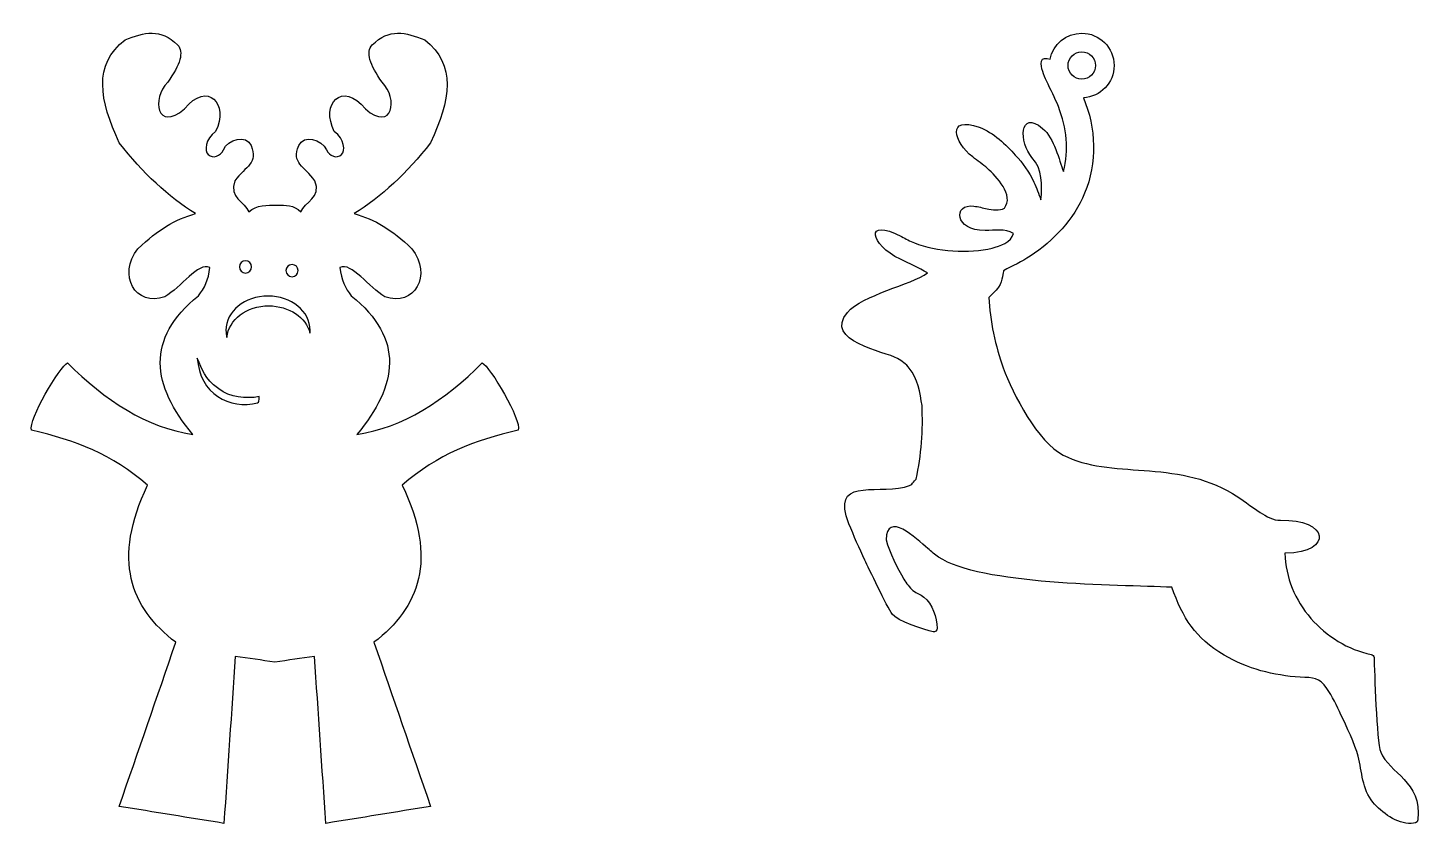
# Model space of a CAD drawing. Header units: centimetres. Extents: x 1 to 126, y -110 to -2.
# Drawn here: x 2.49 to 20.13, y -61.21 to -51.14 of the extents above; entities that cross this region are included whole.
import ezdxf

# ---------------------------------------------------------------- set-up
doc = ezdxf.new("R2010")
doc.units = ezdxf.units.CM
doc.header["$MEASUREMENT"] = 0
doc.layers.add('layer 1', color=7, linetype='Continuous')

msp = doc.modelspace()

# ---------------------------------------------------------------- linework, layer by layer
at = {"layer": 'layer 1', "color": 250}
for points, knots in [([(4.00147, -56.92689), (3.55197, -57.86709), (3.78346, -58.47468), (4.35951, -58.91408), (4.35951, -58.91408), (4.12081, -59.60628), (3.88211, -60.29852), (3.64342, -60.99072), (3.64342, -60.99072), (4.08501, -61.06237), (4.52656, -61.13397), (4.96816, -61.20557), (4.96816, -61.20557), (5.01591, -60.50142), (5.06366, -59.79723), (5.11141, -59.09308), (5.11141, -59.09308), (5.27851, -59.11693), (5.44556, -59.14083), (5.61266, -59.16468), (5.61266, -59.16468), (5.77976, -59.14083), (5.94686, -59.11693), (6.11396, -59.09308), (6.11396, -59.09308), (6.16166, -59.79723), (6.20941, -60.50142), (6.25716, -61.20557), (6.25716, -61.20557), (6.69876, -61.13397), (7.14035, -61.06237), (7.58195, -60.99072), (7.58195, -60.99072), (7.34325, -60.29852), (7.10455, -59.60628), (6.86585, -58.91408), (6.86585, -58.91408), (7.44185, -58.47468), (7.67335, -57.86709), (7.2239, -56.92689), (7.2239, -56.92689), (7.6728, -56.53099), (8.1356, -56.36184), (8.69195, -56.22869), (8.69195, -56.22869), (8.73794, -56.10764), (8.33225, -55.41875), (8.2352, -55.37824), (8.2352, -55.37824), (7.7669, -55.85315), (7.2267, -56.20119), (6.65101, -56.28239), (6.65101, -56.28239), (7.1674, -55.66514), (7.25535, -55.07365), (6.5794, -54.52795), (6.5794, -54.52795), (6.50515, -54.43775), (6.45096, -54.32555), (6.43615, -54.1699), (6.43615, -54.1699), (6.58095, -54.10145), (6.8017, -54.422), (7.0046, -54.54135), (7.0046, -54.54135), (7.3759, -54.67385), (7.61, -54.2653), (7.3448, -53.9327), (7.3448, -53.9327), (7.0894, -53.68891), (6.88256, -53.5662), (6.61521, -53.48961), (6.61521, -53.48961), (6.96165, -53.276), (7.28315, -52.97501), (7.58195, -52.59451), (7.58195, -52.59451), (7.8317, -52.05056), (7.9153, -51.60667), (7.50825, -51.28966), (7.50825, -51.28966), (7.2658, -51.19462), (7.0582, -51.13867), (6.8435, -51.35531), (6.8435, -51.35531), (6.75956, -51.43996), (6.81205, -51.60796), (6.96906, -51.82671), (6.96906, -51.82671), (7.17795, -52.03451), (7.102, -52.45851), (6.75841, -52.16481), (6.75841, -52.16481), (6.463, -51.80391), (6.18665, -52.10041), (6.36456, -52.45126), (6.36456, -52.45126), (6.49435, -52.54596), (6.5076, -52.69876), (6.4573, -52.74261), (6.4573, -52.74261), (6.3936, -52.79821), (6.30571, -52.76081), (6.26385, -52.68396), (6.26385, -52.68396), (6.20951, -52.54551), (5.97265, -52.48566), (5.91396, -52.6268), (5.91396, -52.6268), (5.81916, -52.85471), (5.98331, -52.88446), (6.11851, -53.07556), (6.11851, -53.07556), (6.20456, -53.2841), (5.98961, -53.34545), (5.94186, -53.46481), (5.94186, -53.46481), (5.84706, -53.38011), (5.75446, -53.38011), (5.63511, -53.38011), (5.63511, -53.38011), (5.51576, -53.38011), (5.37831, -53.38011), (5.28346, -53.46481), (5.28346, -53.46481), (5.23571, -53.34545), (5.02081, -53.2841), (5.10681, -53.07556), (5.10681, -53.07556), (5.24206, -52.88446), (5.40616, -52.85471), (5.31136, -52.6268), (5.31136, -52.6268), (5.25266, -52.48566), (5.01581, -52.54551), (4.96151, -52.68396), (4.96151, -52.68396), (4.91966, -52.76081), (4.83171, -52.79821), (4.76801, -52.74261), (4.76801, -52.74261), (4.71776, -52.69876), (4.73101, -52.54596), (4.86076, -52.45126), (4.86076, -52.45126), (5.03866, -52.10041), (4.76231, -51.80391), (4.46691, -52.16481), (4.46691, -52.16481), (4.12331, -52.45851), (4.04742, -52.03451), (4.25626, -51.82671), (4.25626, -51.82671), (4.41326, -51.60796), (4.46576, -51.43996), (4.38186, -51.35531), (4.38186, -51.35531), (4.16711, -51.13867), (3.95951, -51.19462), (3.71712, -51.28966), (3.71712, -51.28966), (3.31002, -51.60667), (3.39362, -52.05056), (3.64342, -52.59451), (3.64342, -52.59451), (3.94217, -52.97501), (4.26367, -53.276), (4.61011, -53.48961), (4.61011, -53.48961), (4.34281, -53.5662), (4.13592, -53.68891), (3.88057, -53.9327), (3.88057, -53.9327), (3.61531, -54.2653), (3.84941, -54.67385), (4.22071, -54.54135), (4.22071, -54.54135), (4.42362, -54.422), (4.64436, -54.10145), (4.78916, -54.1699), (4.78916, -54.1699), (4.77441, -54.32555), (4.72016, -54.43775), (4.64591, -54.52795), (4.64591, -54.52795), (3.97002, -55.07365), (4.05791, -55.66514), (4.57431, -56.28239), (4.57431, -56.28239), (3.99867, -56.20119), (3.45842, -55.85315), (2.99012, -55.37824), (2.99012, -55.37824), (2.89307, -55.41875), (2.48737, -56.10764), (2.53337, -56.22869), (2.53337, -56.22869), (3.08972, -56.36184), (3.55257, -56.53099), (4.00147, -56.92689)], [0, 0, 0, 0, 0.01960784, 0.01960784, 0.01960784, 0.01960784, 0.03921569, 0.03921569, 0.03921569, 0.03921569, 0.05882353, 0.05882353, 0.05882353, 0.05882353, 0.07843137, 0.07843137, 0.07843137, 0.07843137, 0.09803922, 0.09803922, 0.09803922, 0.09803922, 0.11764706, 0.11764706, 0.11764706, 0.11764706, 0.1372549, 0.1372549, 0.1372549, 0.1372549, 0.15686275, 0.15686275, 0.15686275, 0.15686275, 0.17647059, 0.17647059, 0.17647059, 0.17647059, 0.19607843, 0.19607843, 0.19607843, 0.19607843, 0.21568627, 0.21568627, 0.21568627, 0.21568627, 0.23529412, 0.23529412, 0.23529412, 0.23529412, 0.25490196, 0.25490196, 0.25490196, 0.25490196, 0.2745098, 0.2745098, 0.2745098, 0.2745098, 0.29411765, 0.29411765, 0.29411765, 0.29411765, 0.31372549, 0.31372549, 0.31372549, 0.31372549, 0.33333333, 0.33333333, 0.33333333, 0.33333333, 0.35294118, 0.35294118, 0.35294118, 0.35294118, 0.37254902, 0.37254902, 0.37254902, 0.37254902, 0.39215686, 0.39215686, 0.39215686, 0.39215686, 0.41176471, 0.41176471, 0.41176471, 0.41176471, 0.43137255, 0.43137255, 0.43137255, 0.43137255, 0.45098039, 0.45098039, 0.45098039, 0.45098039, 0.47058824, 0.47058824, 0.47058824, 0.47058824, 0.49019608, 0.49019608, 0.49019608, 0.49019608, 0.50980392, 0.50980392, 0.50980392, 0.50980392, 0.52941176, 0.52941176, 0.52941176, 0.52941176, 0.54901961, 0.54901961, 0.54901961, 0.54901961, 0.56862745, 0.56862745, 0.56862745, 0.56862745, 0.58823529, 0.58823529, 0.58823529, 0.58823529, 0.60784314, 0.60784314, 0.60784314, 0.60784314, 0.62745098, 0.62745098, 0.62745098, 0.62745098, 0.64705882, 0.64705882, 0.64705882, 0.64705882, 0.66666667, 0.66666667, 0.66666667, 0.66666667, 0.68627451, 0.68627451, 0.68627451, 0.68627451, 0.70588235, 0.70588235, 0.70588235, 0.70588235, 0.7254902, 0.7254902, 0.7254902, 0.7254902, 0.74509804, 0.74509804, 0.74509804, 0.74509804, 0.76470588, 0.76470588, 0.76470588, 0.76470588, 0.78431373, 0.78431373, 0.78431373, 0.78431373, 0.80392157, 0.80392157, 0.80392157, 0.80392157, 0.82352941, 0.82352941, 0.82352941, 0.82352941, 0.84313725, 0.84313725, 0.84313725, 0.84313725, 0.8627451, 0.8627451, 0.8627451, 0.8627451, 0.88235294, 0.88235294, 0.88235294, 0.88235294, 0.90196078, 0.90196078, 0.90196078, 0.90196078, 0.92156863, 0.92156863, 0.92156863, 0.92156863, 0.94117647, 0.94117647, 0.94117647, 0.94117647, 0.96078431, 0.96078431, 0.96078431, 0.96078431, 1, 1, 1, 1]), ([(13.72699, -56.84773), (13.65815, -56.91222), (13.69791, -56.92192), (13.57907, -56.94897), (13.57907, -56.94897), (13.18377, -57.03892), (12.64948, -56.83158), (12.8757, -57.41313), (12.8757, -57.41313), (12.93655, -57.56957), (13.00697, -57.72449), (13.07806, -57.87655), (13.07806, -57.87655), (13.1197, -57.96561), (13.35992, -58.46725), (13.42239, -58.55732), (13.42239, -58.55732), (13.47833, -58.63797), (13.83746, -58.76116), (13.94009, -58.78108), (13.94009, -58.78108), (13.96782, -58.78647), (13.99309, -58.76484), (13.99206, -58.73661), (13.99206, -58.73661), (13.98723, -58.60499), (13.93138, -58.42452), (13.82415, -58.34235), (13.82415, -58.34235), (13.77474, -58.30448), (13.73252, -58.29945), (13.68576, -58.25893), (13.68576, -58.25893), (13.64177, -58.22079), (13.60311, -58.16472), (13.57207, -58.11599), (13.57207, -58.11599), (13.4838, -57.97745), (13.39024, -57.77709), (13.3456, -57.61743), (13.3456, -57.61743), (13.35254, -57.24447), (13.72535, -57.59815), (13.87573, -57.72775), (13.87573, -57.72775), (13.918, -57.76418), (13.96313, -57.80494), (14.00938, -57.83598), (14.00938, -57.83598), (14.5348, -58.18861), (16.25455, -58.1873), (16.96098, -58.21753), (16.96098, -58.21753), (17.10242, -58.60765), (17.25282, -58.85829), (17.62337, -59.07687), (17.62337, -59.07687), (17.91368, -59.24811), (18.25032, -59.33615), (18.58549, -59.35502), (18.58549, -59.35502), (18.7546, -59.36454), (18.82417, -59.35365), (18.92308, -59.49711), (18.92308, -59.49711), (18.99147, -59.59631), (19.04929, -59.72134), (19.10047, -59.83031), (19.10047, -59.83031), (19.16753, -59.97306), (19.28149, -60.20774), (19.31794, -60.35417), (19.31794, -60.35417), (19.36754, -60.55343), (19.37031, -60.77094), (19.50503, -60.93776), (19.50503, -60.93776), (19.61068, -61.06859), (19.81425, -61.2148), (19.9902, -61.20511), (19.9902, -61.20511), (20.02515, -61.20318), (20.06976, -61.20036), (20.07411, -61.16031), (20.07411, -61.16031), (20.1277, -60.66702), (19.71184, -60.57486), (19.60486, -60.30341), (19.60486, -60.30341), (19.5493, -60.16244), (19.52716, -59.27334), (19.51916, -59.10726), (19.51916, -59.10726), (19.51818, -59.08692), (19.5039, -59.07041), (19.48392, -59.0665), (19.48392, -59.0665), (19.18917, -59.00891), (18.91682, -58.83787), (18.72117, -58.61216), (18.72117, -58.61216), (18.52102, -58.38125), (18.3996, -58.09318), (18.39232, -57.78742), (18.39232, -57.78742), (19.02673, -57.77407), (18.93045, -57.34822), (18.33582, -57.37044), (18.33582, -57.37044), (18.24575, -57.37382), (18.15333, -57.31839), (18.08072, -57.27069), (18.08072, -57.27069), (17.96212, -57.19278), (17.85173, -57.10695), (17.72967, -57.03287), (17.72967, -57.03287), (17.00517, -56.5932), (16.18403, -56.85397), (15.5865, -56.54522), (15.5865, -56.54522), (15.26967, -56.38152), (14.94511, -55.77067), (14.82847, -55.44246), (14.82847, -55.44246), (14.73395, -55.17647), (14.65506, -54.83473), (14.6458, -54.54957), (14.6458, -54.54957), (14.687, -54.50413), (14.73296, -54.47395), (14.76906, -54.4192), (14.76906, -54.4192), (14.82473, -54.33479), (14.82369, -54.22511), (14.83324, -54.21273), (14.83324, -54.21273), (14.94343, -54.148), (15.0624, -54.09909), (15.16903, -54.02742), (15.16903, -54.02742), (15.46649, -53.82746), (15.71725, -53.56592), (15.85658, -53.23192), (15.85658, -53.23192), (16.01726, -52.84675), (16.00575, -52.40553), (15.84151, -52.02311), (15.84151, -52.02311), (16.05798, -52.01254), (16.23024, -51.83369), (16.23024, -51.61459), (16.23024, -51.61459), (16.23024, -51.3887), (16.04712, -51.20558), (15.82122, -51.20558), (15.82122, -51.20558), (15.62337, -51.20558), (15.45832, -51.34607), (15.4204, -51.53272), (15.4204, -51.53272), (15.3748, -51.51934), (15.31759, -51.51412), (15.31075, -51.56149), (15.31075, -51.56149), (15.29925, -51.64118), (15.34398, -51.73977), (15.37696, -51.81061), (15.37696, -51.81061), (15.42738, -51.91893), (15.48149, -52.02307), (15.52542, -52.13465), (15.52542, -52.13465), (15.63482, -52.41256), (15.66248, -52.67722), (15.58834, -52.95753), (15.58834, -52.95753), (15.53294, -52.80897), (15.4789, -52.53722), (15.32609, -52.41042), (15.32609, -52.41042), (15.02732, -52.16252), (15.02873, -52.59518), (15.19155, -52.77753), (15.19155, -52.77753), (15.32692, -52.92914), (15.32306, -53.12672), (15.30375, -53.3152), (15.30375, -53.3152), (15.2756, -53.23987), (15.25118, -53.16467), (15.21642, -53.09066), (15.21642, -53.09066), (15.1563, -52.96268), (15.07584, -52.85166), (14.98058, -52.74751), (14.98058, -52.74751), (14.86395, -52.62), (14.70363, -52.46069), (14.52455, -52.3965), (14.52455, -52.3965), (14.1087, -52.24743), (14.20018, -52.58308), (14.44112, -52.77257), (14.44112, -52.77257), (14.50239, -52.82075), (14.57149, -52.86565), (14.62883, -52.91772), (14.62883, -52.91772), (14.7383, -53.01714), (14.97235, -53.26068), (14.84208, -53.41818), (14.84208, -53.41818), (14.79093, -53.45909), (14.68036, -53.43861), (14.62252, -53.42731), (14.62252, -53.42731), (14.56676, -53.41641), (14.51071, -53.40185), (14.45454, -53.39397), (14.45454, -53.39397), (14.1931, -53.35724), (14.20647, -53.70985), (14.59871, -53.70291), (14.59871, -53.70291), (14.71909, -53.70078), (14.84892, -53.67633), (14.9557, -53.74055), (14.9557, -53.74055), (14.93781, -53.84913), (14.77966, -53.90287), (14.68836, -53.92541), (14.68836, -53.92541), (14.40307, -53.99583), (13.97835, -53.96721), (13.70411, -53.86069), (13.70411, -53.86069), (13.64852, -53.8391), (13.59408, -53.80754), (13.54127, -53.77968), (13.54127, -53.77968), (13.06711, -53.52958), (13.13989, -53.88383), (13.52626, -54.06624), (13.52626, -54.06624), (13.64472, -54.12216), (13.7597, -54.17226), (13.87068, -54.24016), (13.87068, -54.24016), (13.65995, -54.39087), (13.04761, -54.51698), (12.85704, -54.74004), (12.85704, -54.74004), (12.54669, -55.10328), (13.33352, -55.2341), (13.48925, -55.32121), (13.48925, -55.32121), (13.54707, -55.35355), (13.59774, -55.39368), (13.63949, -55.44532), (13.63949, -55.44532), (13.74264, -55.5729), (13.77739, -55.7595), (13.80018, -55.9179), (13.80018, -55.9179), (13.81577, -56.22074), (13.79077, -56.55119), (13.72699, -56.84773)], [0, 0, 0, 0, 0.01470588, 0.01470588, 0.01470588, 0.01470588, 0.02941176, 0.02941176, 0.02941176, 0.02941176, 0.04411765, 0.04411765, 0.04411765, 0.04411765, 0.05882353, 0.05882353, 0.05882353, 0.05882353, 0.07352941, 0.07352941, 0.07352941, 0.07352941, 0.08823529, 0.08823529, 0.08823529, 0.08823529, 0.10294118, 0.10294118, 0.10294118, 0.10294118, 0.11764706, 0.11764706, 0.11764706, 0.11764706, 0.13235294, 0.13235294, 0.13235294, 0.13235294, 0.14705882, 0.14705882, 0.14705882, 0.14705882, 0.16176471, 0.16176471, 0.16176471, 0.16176471, 0.17647059, 0.17647059, 0.17647059, 0.17647059, 0.19117647, 0.19117647, 0.19117647, 0.19117647, 0.20588235, 0.20588235, 0.20588235, 0.20588235, 0.22058824, 0.22058824, 0.22058824, 0.22058824, 0.23529412, 0.23529412, 0.23529412, 0.23529412, 0.25, 0.25, 0.25, 0.25, 0.26470588, 0.26470588, 0.26470588, 0.26470588, 0.27941176, 0.27941176, 0.27941176, 0.27941176, 0.29411765, 0.29411765, 0.29411765, 0.29411765, 0.30882353, 0.30882353, 0.30882353, 0.30882353, 0.32352941, 0.32352941, 0.32352941, 0.32352941, 0.33823529, 0.33823529, 0.33823529, 0.33823529, 0.35294118, 0.35294118, 0.35294118, 0.35294118, 0.36764706, 0.36764706, 0.36764706, 0.36764706, 0.38235294, 0.38235294, 0.38235294, 0.38235294, 0.39705882, 0.39705882, 0.39705882, 0.39705882, 0.41176471, 0.41176471, 0.41176471, 0.41176471, 0.42647059, 0.42647059, 0.42647059, 0.42647059, 0.44117647, 0.44117647, 0.44117647, 0.44117647, 0.45588235, 0.45588235, 0.45588235, 0.45588235, 0.47058824, 0.47058824, 0.47058824, 0.47058824, 0.48529412, 0.48529412, 0.48529412, 0.48529412, 0.5, 0.5, 0.5, 0.5, 0.51470588, 0.51470588, 0.51470588, 0.51470588, 0.52941176, 0.52941176, 0.52941176, 0.52941176, 0.54411765, 0.54411765, 0.54411765, 0.54411765, 0.55882353, 0.55882353, 0.55882353, 0.55882353, 0.57352941, 0.57352941, 0.57352941, 0.57352941, 0.58823529, 0.58823529, 0.58823529, 0.58823529, 0.60294118, 0.60294118, 0.60294118, 0.60294118, 0.61764706, 0.61764706, 0.61764706, 0.61764706, 0.63235294, 0.63235294, 0.63235294, 0.63235294, 0.64705882, 0.64705882, 0.64705882, 0.64705882, 0.66176471, 0.66176471, 0.66176471, 0.66176471, 0.67647059, 0.67647059, 0.67647059, 0.67647059, 0.69117647, 0.69117647, 0.69117647, 0.69117647, 0.70588235, 0.70588235, 0.70588235, 0.70588235, 0.72058824, 0.72058824, 0.72058824, 0.72058824, 0.73529412, 0.73529412, 0.73529412, 0.73529412, 0.75, 0.75, 0.75, 0.75, 0.76470588, 0.76470588, 0.76470588, 0.76470588, 0.77941176, 0.77941176, 0.77941176, 0.77941176, 0.79411765, 0.79411765, 0.79411765, 0.79411765, 0.80882353, 0.80882353, 0.80882353, 0.80882353, 0.82352941, 0.82352941, 0.82352941, 0.82352941, 0.83823529, 0.83823529, 0.83823529, 0.83823529, 0.85294118, 0.85294118, 0.85294118, 0.85294118, 0.86764706, 0.86764706, 0.86764706, 0.86764706, 0.88235294, 0.88235294, 0.88235294, 0.88235294, 0.89705882, 0.89705882, 0.89705882, 0.89705882, 0.91176471, 0.91176471, 0.91176471, 0.91176471, 0.92647059, 0.92647059, 0.92647059, 0.92647059, 0.94117647, 0.94117647, 0.94117647, 0.94117647, 0.95588235, 0.95588235, 0.95588235, 0.95588235, 0.97058824, 0.97058824, 0.97058824, 0.97058824, 1, 1, 1, 1]), ([(15.82122, -51.78791), (15.91694, -51.78791), (15.99453, -51.71032), (15.99453, -51.61459), (15.99453, -51.61459), (15.99453, -51.51887), (15.91694, -51.44128), (15.82122, -51.44128), (15.82122, -51.44128), (15.7255, -51.44128), (15.64791, -51.51887), (15.64791, -51.61459), (15.64791, -51.61459), (15.64791, -51.71032), (15.7255, -51.78791), (15.82122, -51.78791)], [0, 0, 0, 0, 0.2, 0.2, 0.2, 0.2, 0.4, 0.4, 0.4, 0.4, 0.6, 0.6, 0.6, 0.6, 1, 1, 1, 1]), ([(5.24076, -54.24128), (5.19803, -54.24128), (5.16339, -54.20663), (5.16339, -54.1639), (5.16339, -54.1639), (5.16339, -54.12117), (5.19803, -54.08653), (5.24076, -54.08653), (5.24076, -54.08653), (5.28349, -54.08653), (5.31813, -54.12117), (5.31813, -54.1639), (5.31813, -54.1639), (5.31813, -54.20663), (5.28349, -54.24128), (5.24076, -54.24128)], [0, 0, 0, 0, 0.2, 0.2, 0.2, 0.2, 0.4, 0.4, 0.4, 0.4, 0.6, 0.6, 0.6, 0.6, 1, 1, 1, 1]), ([(5.8293, -54.28809), (5.78657, -54.28809), (5.75192, -54.25344), (5.75192, -54.21071), (5.75192, -54.21071), (5.75192, -54.16798), (5.78657, -54.13334), (5.8293, -54.13334), (5.8293, -54.13334), (5.87203, -54.13334), (5.90667, -54.16798), (5.90667, -54.21071), (5.90667, -54.21071), (5.90667, -54.25344), (5.87203, -54.28809), (5.8293, -54.28809)], [0, 0, 0, 0, 0.2, 0.2, 0.2, 0.2, 0.4, 0.4, 0.4, 0.4, 0.6, 0.6, 0.6, 0.6, 1, 1, 1, 1]), ([(5.53549, -54.65599), (5.25596, -54.65599), (5.02664, -54.83204), (5.00472, -55.05572), (5.00472, -55.05572), (4.99736, -55.02691), (4.99348, -54.99707), (4.99348, -54.96649), (4.99348, -54.96649), (4.99348, -54.72639), (5.23196, -54.53164), (5.52597, -54.53164), (5.52597, -54.53164), (5.81998, -54.53164), (6.05846, -54.72639), (6.05846, -54.96649), (6.05846, -54.96649), (6.05846, -54.97831), (6.05787, -54.99003), (6.05673, -55.00162), (6.05673, -55.00162), (6.00631, -54.8043), (5.79204, -54.65599), (5.53549, -54.65599)], [0, 0, 0, 0, 0.14285714, 0.14285714, 0.14285714, 0.14285714, 0.28571429, 0.28571429, 0.28571429, 0.28571429, 0.42857143, 0.42857143, 0.42857143, 0.42857143, 0.57142857, 0.57142857, 0.57142857, 0.57142857, 0.71428571, 0.71428571, 0.71428571, 0.71428571, 1, 1, 1, 1]), ([(5.39451, -55.88441), (5.04283, -55.97025), (4.6562, -55.76948), (4.63103, -55.31724), (4.63103, -55.31724), (4.69995, -55.46875), (4.70887, -55.56397), (4.90199, -55.70846), (4.90199, -55.70846), (5.0429, -55.81388), (5.25212, -55.8361), (5.41181, -55.80516), (5.41181, -55.80516), (5.41128, -55.85172), (5.41407, -55.87963), (5.39451, -55.88441)], [0, 0, 0, 0, 0.2, 0.2, 0.2, 0.2, 0.4, 0.4, 0.4, 0.4, 0.6, 0.6, 0.6, 0.6, 1, 1, 1, 1])]:
    msp.add_open_spline(points, degree=3, knots=knots, dxfattribs=at)

doc.saveas('drawing.dxf')
